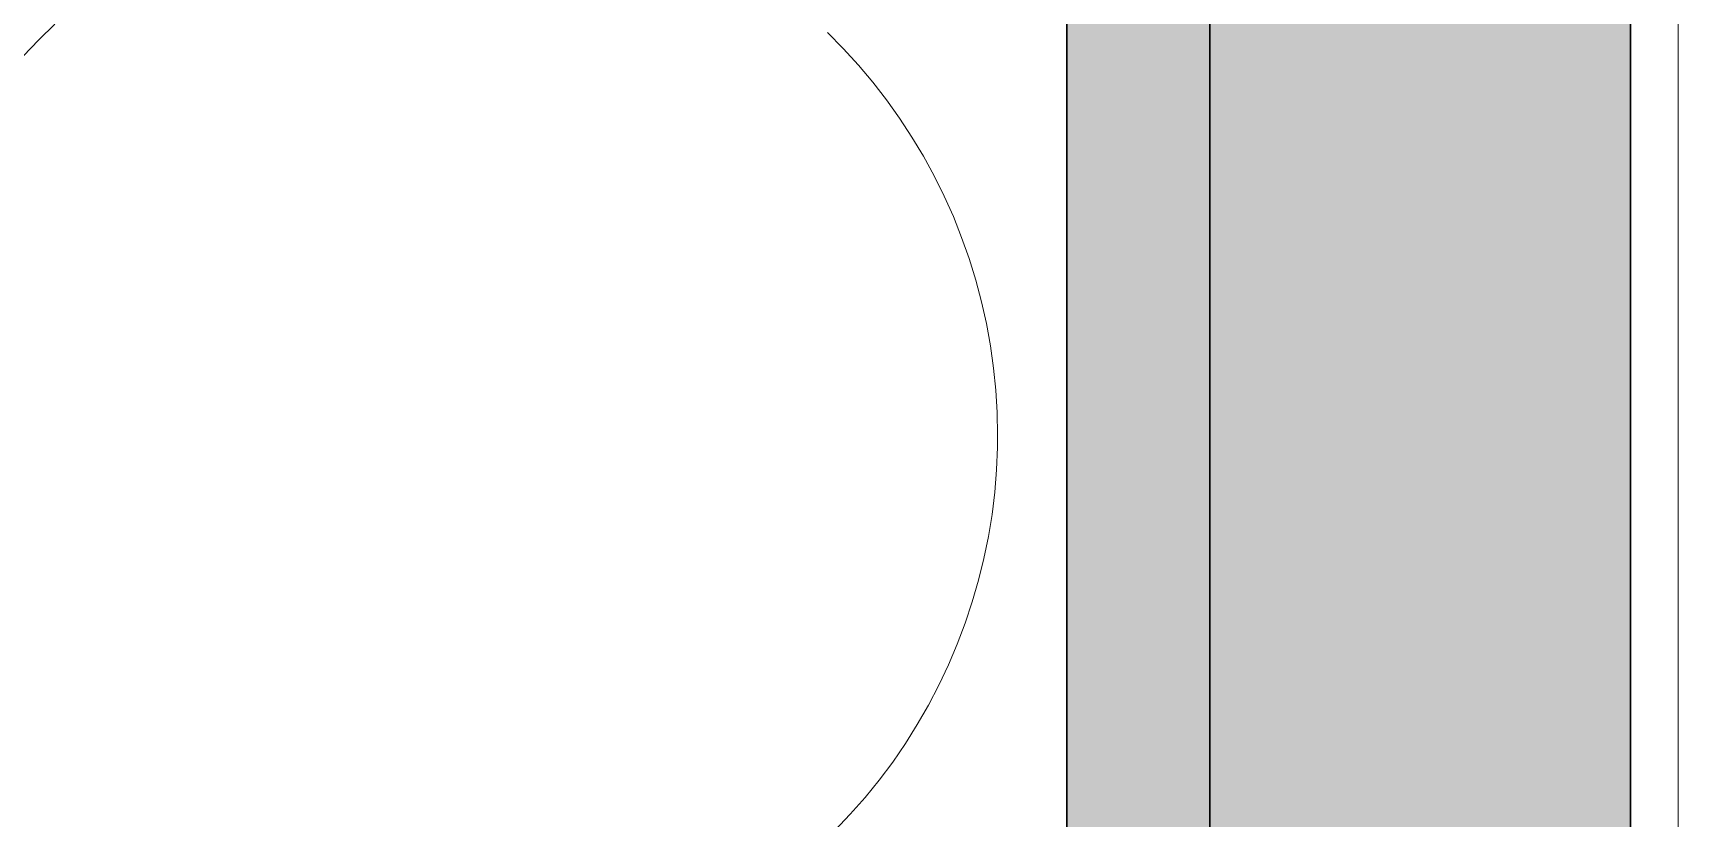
# Model space of a CAD drawing. Header units: millimetres. Extents: x 155927 to 295199, y -4084 to 97293.
# Drawn here: x 230001 to 231175, y 30835 to 31394 of the extents above; entities that cross this region are included whole.
import ezdxf

# ---------------------------------------------------------------- set-up
doc = ezdxf.new("R2010")
doc.units = ezdxf.units.MM
doc.header["$MEASUREMENT"] = 0
for name, color, linetype, lineweight in [('A-GLAZ-CURT', 7, 'CONTINUOUS', 9), ('A-WALL', 7, 'CONTINUOUS', 9), ('A-WALL-PATT', 7, 'CONTINUOUS', 9), ('I-FURN', 8, 'CONTINUOUS', 9), ('I-WALL', 7, 'CONTINUOUS', 9)]:
    doc.layers.add(name, color=color, linetype=linetype, lineweight=lineweight)

msp = doc.modelspace()

# ---------------------------------------------------------------- hatches: boundary and pattern name
at = {"layer": 'A-WALL-PATT'}
h = msp.add_hatch(color=256, dxfattribs=at)
h.paths.add_polyline_path([(230840.8, 9267.6), (231140.8, 9267.6), (231140.8, 13645.6), (230840.8, 13645.6), (230840.8, 9369.6)], flags=0)
h.paths.add_polyline_path([(231136.4, 14969.6), (231140.8, 14969.6), (231140.8, 16290.6), (230840.8, 16290.6), (230840.8, 14969.6), (230978.5, 14969.6)], flags=0)
h.paths.add_polyline_path([(230978.5, 25449.6), (231140.8, 25449.6), (231140.8, 26790.6), (230840.8, 26790.6), (230840.8, 25449.6)], flags=0)
h.paths.add_polyline_path([(230840.8, 28449.6), (231140.8, 28449.6), (231140.8, 34347.6), (230840.8, 34347.6), (230840.8, 28590.8)], flags=0)
msp.add_hatch(color=256, dxfattribs=at).paths.add_polyline_path([(230738.8, 29907.6), (230840.8, 29907.6), (230840.8, 34245.6), (230738.8, 34245.6), (230738.8, 30111.4)], flags=0)

# ---------------------------------------------------------------- linework, layer by layer
at = {"layer": 'A-GLAZ-CURT', "lineweight": 20}
for p, q in [((231140.8, 33049.6), (231140.8, 30065.6)), ((231174.8, 30065.6), (231174.8, 33049.6))]:
    msp.add_line(p, q, dxfattribs=at)
at = {"layer": 'A-WALL', "lineweight": 30}
for p, q in [((231140.8, 28449.6), (231140.8, 34347.6)), ((230840.8, 34245.6), (230840.8, 29907.6))]:
    msp.add_line(p, q, dxfattribs=at)
at = {"layer": 'I-FURN'}
for p, q in [((230017.1, 31400.6), (230005.6, 31389.4)), ((230579.4, 31383.2), (230568.2, 31394.6)), ((230005.6, 31389.4), (229994.5, 31377.8)), ((230590.2, 31371.4), (230579.4, 31383.2)), ((230600.5, 31359.2), (230590.2, 31371.4)), ((230610.3, 31346.5), (230600.5, 31359.2)), ((230619.6, 31333.5), (230610.3, 31346.5)), ((230628.4, 31320.1), (230619.6, 31333.5)), ((230636.6, 31306.4), (230628.4, 31320.1)), ((230644.3, 31292.4), (230636.6, 31306.4)), ((230651.4, 31278), (230644.3, 31292.4)), ((230657.9, 31263.4), (230651.4, 31278)), ((230663.8, 31248.6), (230657.9, 31263.4)), ((230669.2, 31233.5), (230663.8, 31248.6)), ((230673.9, 31218.2), (230669.2, 31233.5)), ((230678, 31202.7), (230673.9, 31218.2)), ((230681.5, 31187.1), (230678, 31202.7)), ((230684.4, 31171.4), (230681.5, 31187.1)), ((230686.6, 31155.5), (230684.4, 31171.4)), ((230688.2, 31139.6), (230686.6, 31155.5)), ((230689.2, 31123.7), (230688.2, 31139.6)), ((230689.5, 31107.7), (230689.2, 31123.7)), ((230688.7, 31083), (230689.4, 31099)), ((230689.4, 31099), (230689.5, 31107.7)), ((230687.4, 31067.1), (230688.7, 31083)), ((230685.5, 31051.2), (230687.4, 31067.1)), ((230682.9, 31035.4), (230685.5, 31051.2)), ((230679.7, 31019.7), (230682.9, 31035.4)), ((230675.9, 31004.2), (230679.7, 31019.7)), ((230671.4, 30988.8), (230675.9, 31004.2)), ((230666.4, 30973.7), (230671.4, 30988.8)), ((230660.7, 30958.7), (230666.4, 30973.7)), ((230654.5, 30944), (230660.7, 30958.7)), ((230647.6, 30929.5), (230654.5, 30944)), ((230640.2, 30915.3), (230647.6, 30929.5)), ((230632.2, 30901.5), (230640.2, 30915.3)), ((230623.7, 30887.9), (230632.2, 30901.5)), ((230614.7, 30874.7), (230623.7, 30887.9)), ((230605.1, 30861.9), (230614.7, 30874.7)), ((230595, 30849.5), (230605.1, 30861.9)), ((230584.4, 30837.5), (230595, 30849.5)), ((230573.4, 30825.9), (230584.4, 30837.5))]:
    msp.add_line(p, q, dxfattribs=at)
at = {"layer": 'I-WALL', "lineweight": 30}
for p, q in [((230738.8, 34245.6), (230738.8, 29907.6)), ((230840.8, 29907.6), (230840.8, 34245.6))]:
    msp.add_line(p, q, dxfattribs=at)

doc.saveas('drawing.dxf')
